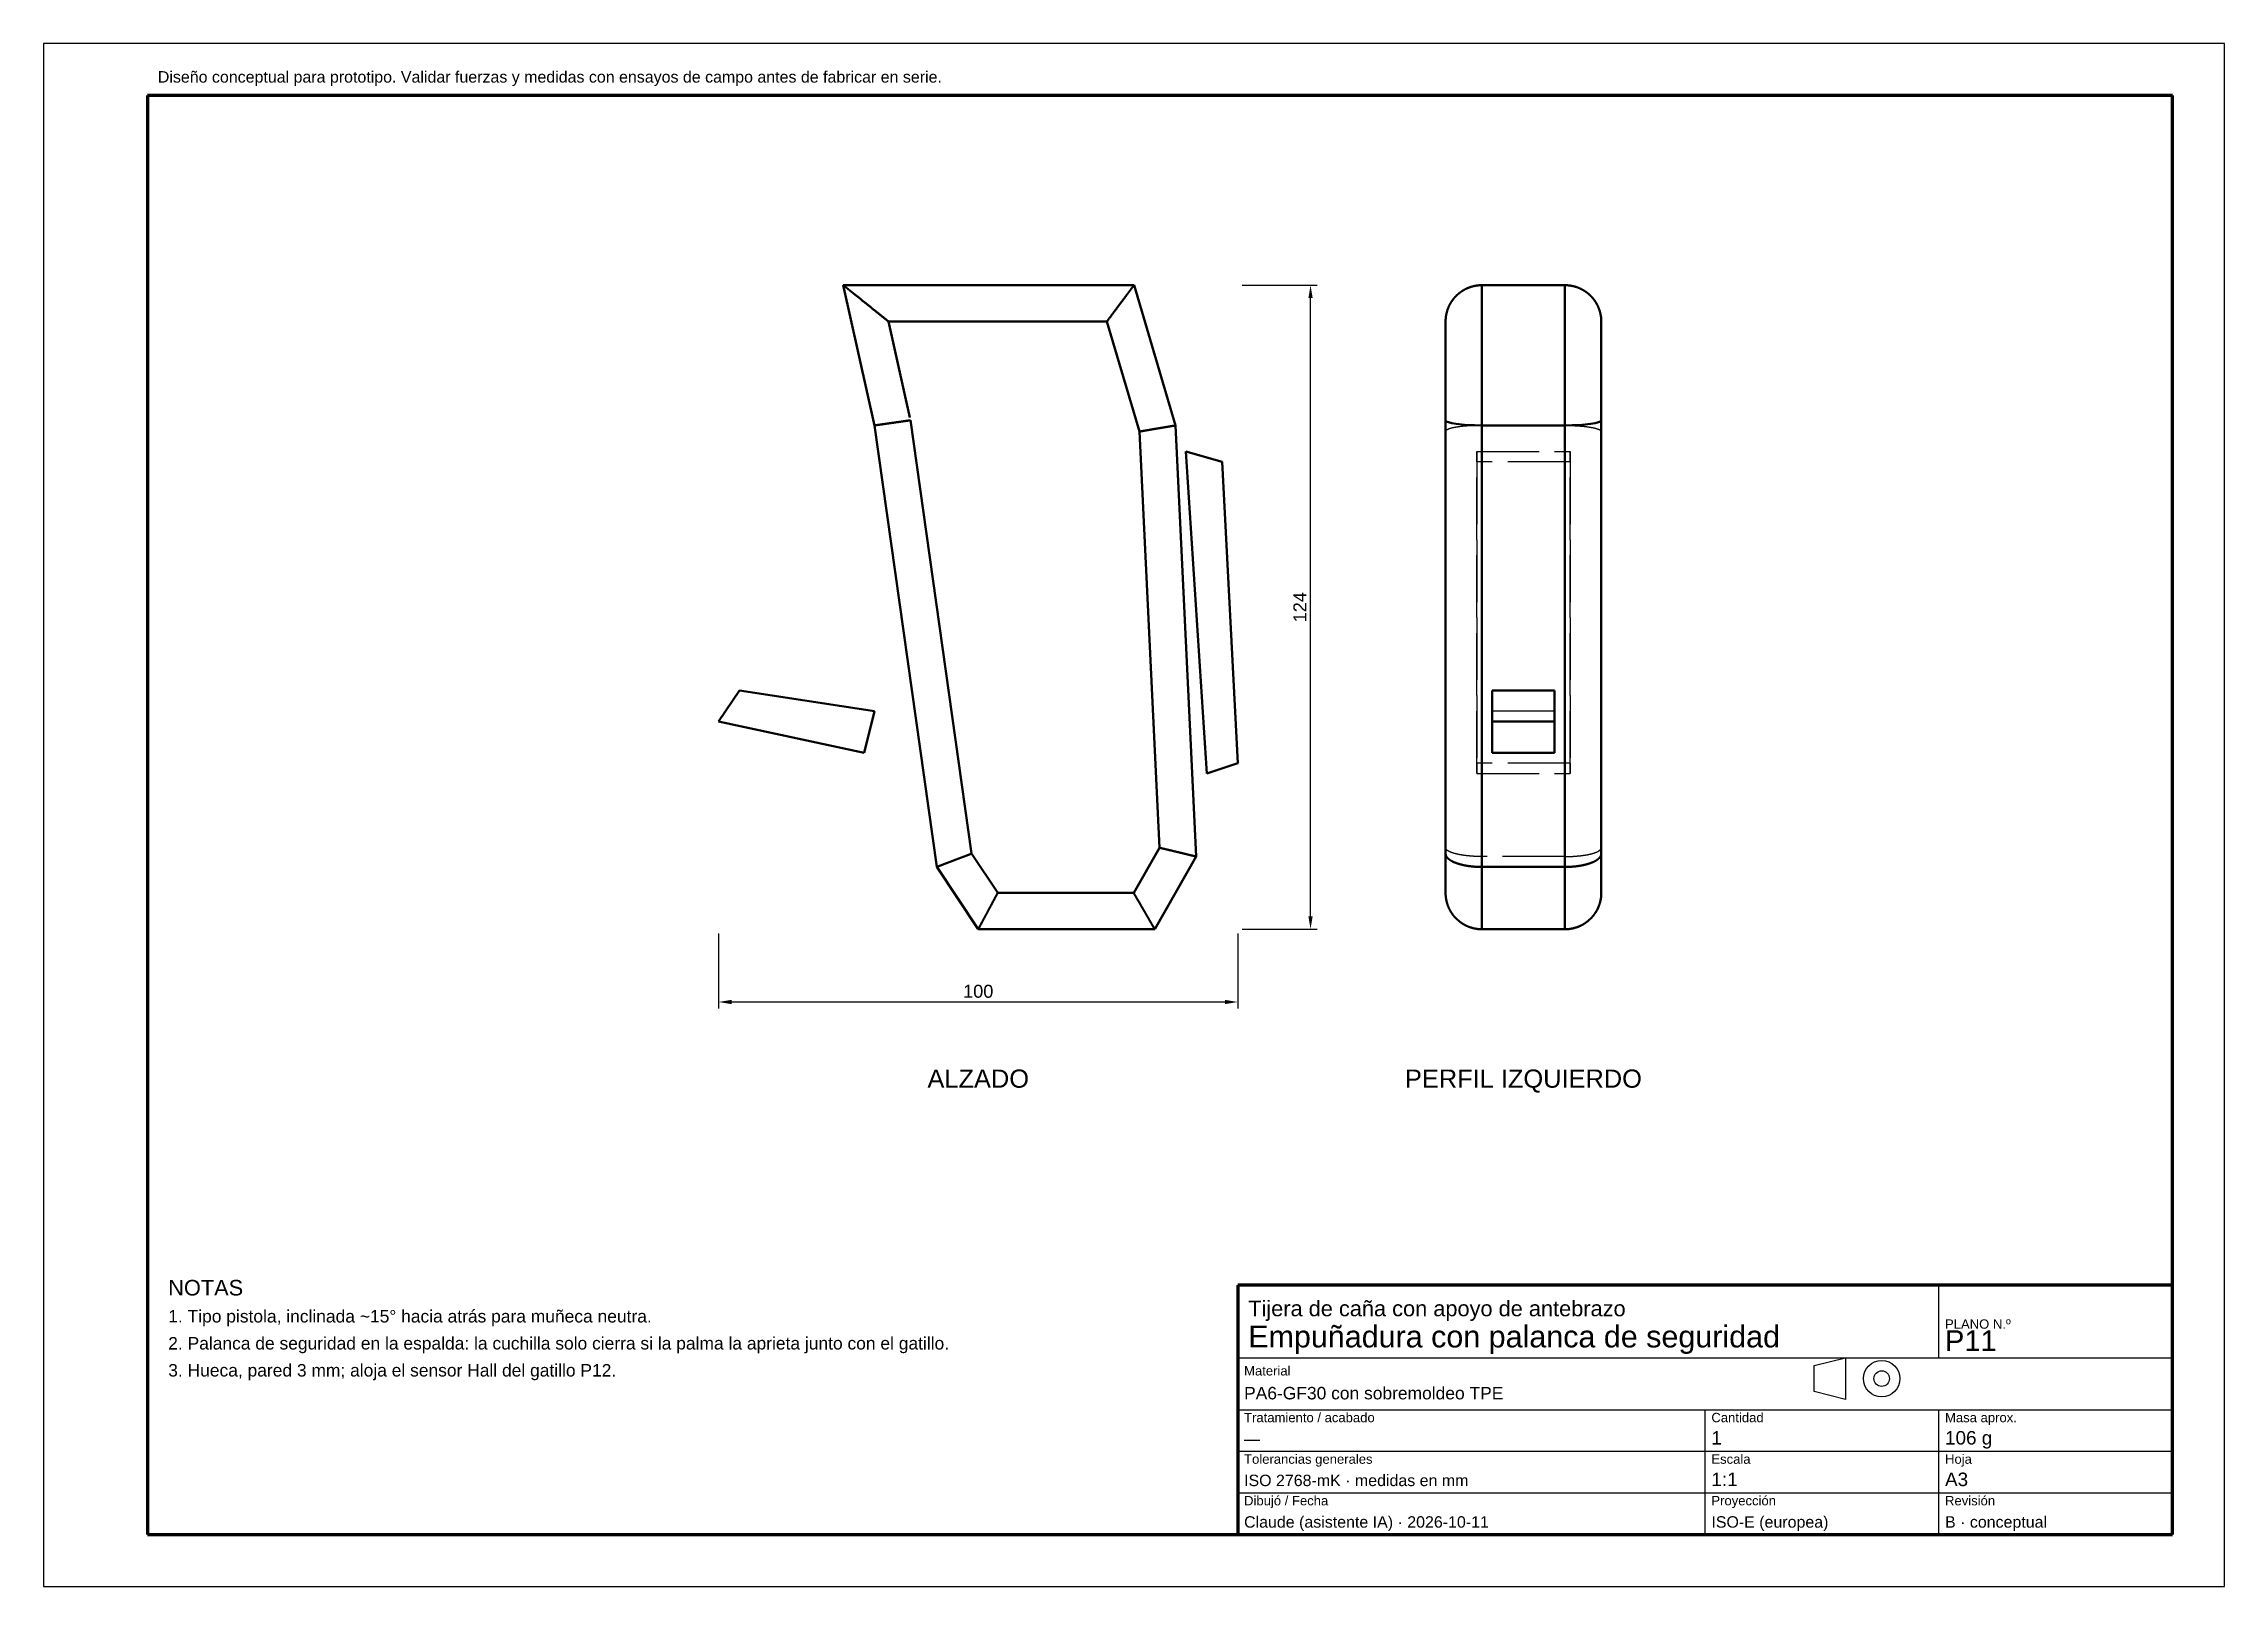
# Model space of a CAD drawing. Header units: millimetres. Extents: x 0 to 420, y 0 to 297.
import ezdxf
from ezdxf.enums import TextEntityAlignment as Align

# ---------------------------------------------------------------- set-up
doc = ezdxf.new("R2010")
doc.units = ezdxf.units.MM
doc.linetypes.add('ACAD_ISO02W100', pattern=[15, 12, -3])
for name, color, linetype, lineweight in [('COTAS', 4, 'Continuous', 18), ('MARCO', 7, 'Continuous', 70), ('OCULTAS', 8, 'ACAD_ISO02W100', 25), ('TEXTO', 7, 'Continuous', 25), ('VISIBLE', 7, 'Continuous', 50)]:
    doc.layers.add(name, color=color, linetype=linetype, lineweight=lineweight)
doc.styles.get("Standard").update_dxf_attribs({"font": 'arial.ttf'})
doc.dimstyles.new('ISO25', dxfattribs={"dimtxt": 2.5, "dimasz": 2.5, "dimexe": 1.25, "dimexo": 0.8, "dimgap": 0.8, "dimtad": 1, "dimdec": 1, "dimtxsty": 'Standard', "dimcen": 2.5, "dimclrd": 4, "dimclre": 4, "dimclrt": 7, "dimazin": 3, "dimtfac": 1, "dimtmove": 0, "dimatfit": 3})

msp = doc.modelspace()

# ---------------------------------------------------------------- linework, layer by layer
at = {"layer": 'MARCO'}
for p, q in [((410, 287), (20, 287)), ((20, 287), (20, 10)), ((410, 10), (410, 287)), ((410, 58), (230, 58)), ((230, 58), (230, 10)), ((410, 10), (410, 58)), ((20, 10), (410, 10)), ((230, 10), (410, 10))]:
    msp.add_line(p, q, dxfattribs=at)
at = {"layer": 'OCULTAS'}
for p, q in [((154, 250.5), (210, 250.5)), ((210, 250.5), (218, 223.5)), ((293, 250.5), (277, 250.5)), ((277, 250.5), (277, 223.5)), ((293, 250.5), (293, 223.5)), ((162.73, 243.5), (204.77, 243.5)), ((166.83, 225.02), (162.73, 243.5)), ((204.77, 243.5), (211.05, 222.32)), ((172, 138.5), (160, 223.5)), ((178.71, 141.06), (166.93, 224.48)), ((218, 223.5), (222, 140.5)), ((293, 223.5), (277, 223.5)), ((277, 223.5), (277, 140.5)), ((293, 223.5), (293, 140.5)), ((211.05, 222.32), (214.91, 142.2)), ((220, 218.5), (227, 216.5)), ((224, 156.5), (220, 218.5)), ((270, 222.32), (270, 142.2)), ((276, 218.5), (276, 216.5)), ((276, 218.5), (294, 218.5)), ((276, 156.5), (276, 218.5)), ((294, 218.5), (294, 216.5)), ((294, 156.5), (294, 218.5)), ((300, 222.32), (300, 142.2)), ((227, 216.5), (230, 158.5)), ((294, 216.5), (276, 216.5)), ((276, 216.5), (276, 158.5)), ((294, 216.5), (294, 158.5)), ((134, 172.5), (130, 166.5)), ((160, 168.5), (134, 172.5)), ((279, 168.5), (279, 172.5)), ((291, 168.5), (291, 172.5)), ((158, 160.5), (160, 168.5)), ((291, 168.5), (279, 168.5)), ((279, 160.5), (279, 168.5)), ((291, 160.5), (291, 168.5)), ((130, 166.5), (158, 160.5)), ((230, 158.5), (224, 156.5)), ((294, 158.5), (276, 158.5)), ((276, 158.5), (276, 156.5)), ((276, 156.5), (294, 156.5)), ((294, 158.5), (294, 156.5)), ((183.75, 133.5), (178.71, 141.06)), ((214.91, 142.2), (209.94, 133.5)), ((222, 140.5), (214, 126.5)), ((270, 142.2), (270, 133.5)), ((293, 140.5), (277, 140.5)), ((277, 140.5), (277, 126.5)), ((293, 140.5), (293, 126.5)), ((300, 142.2), (300, 141.06)), ((180, 126.5), (172, 138.5)), ((209.94, 133.5), (183.75, 133.5)), ((214, 126.5), (180, 126.5)), ((293, 126.5), (277, 126.5))]:
    msp.add_line(p, q, dxfattribs=at)
for points in [[(154, 250.5), (154.05, 250.46), (154.22, 250.32), (154.49, 250.11), (154.86, 249.81), (155.34, 249.43), (155.9, 248.97), (156.56, 248.45), (157.29, 247.86), (158.08, 247.22), (158.94, 246.54), (159.84, 245.81), (160.78, 245.06), (161.75, 244.28), (162.73, 243.5)], [(210, 250.5), (209.97, 250.46), (209.87, 250.32), (209.71, 250.11), (209.48, 249.81), (209.2, 249.43), (208.86, 248.97), (208.47, 248.45), (208.03, 247.86), (207.55, 247.22), (207.04, 246.54), (206.5, 245.81), (205.94, 245.06), (205.36, 244.28), (204.77, 243.5)], [(277, 250.5), (276.22, 250.46), (275.44, 250.32), (274.69, 250.11), (273.96, 249.81), (273.28, 249.43), (272.64, 248.97), (272.05, 248.45), (271.53, 247.86), (271.07, 247.22), (270.69, 246.54), (270.39, 245.81), (270.18, 245.06), (270.04, 244.28), (270, 243.5)], [(293, 250.5), (293.78, 250.46), (294.56, 250.32), (295.31, 250.11), (296.04, 249.81), (296.72, 249.43), (297.36, 248.97), (297.95, 248.45), (298.47, 247.86), (298.93, 247.22), (299.31, 246.54), (299.61, 245.81), (299.82, 245.06), (299.96, 244.28), (300, 243.5)], [(160, 223.5), (160.04, 223.51), (160.17, 223.52), (160.39, 223.55), (160.69, 223.6), (161.06, 223.65), (161.51, 223.71), (162.03, 223.79), (162.61, 223.87), (163.24, 223.96), (163.92, 224.05), (164.64, 224.16), (165.39, 224.26), (166.16, 224.37), (166.93, 224.48)], [(277, 223.5), (276.22, 223.49), (275.44, 223.47), (274.69, 223.43), (273.96, 223.38), (273.28, 223.32), (272.64, 223.24), (272.05, 223.15), (271.53, 223.06), (271.07, 222.95), (270.69, 222.83), (270.39, 222.71), (270.18, 222.58), (270.04, 222.45), (270, 222.32)], [(293, 223.5), (293.78, 223.49), (294.56, 223.47), (295.31, 223.43), (296.04, 223.38), (296.72, 223.32), (297.36, 223.24), (297.95, 223.15), (298.47, 223.06), (298.93, 222.95), (299.31, 222.83), (299.61, 222.71), (299.82, 222.58), (299.96, 222.45), (300, 222.32)], [(222, 140.5), (221.96, 140.51), (221.82, 140.54), (221.6, 140.6), (221.3, 140.67), (220.91, 140.76), (220.45, 140.87), (219.92, 141), (219.33, 141.14), (218.68, 141.3), (217.99, 141.46), (217.25, 141.64), (216.49, 141.82), (215.7, 142.01), (214.91, 142.2)], [(277, 140.5), (276.22, 140.51), (275.44, 140.54), (274.69, 140.6), (273.96, 140.67), (273.28, 140.76), (272.64, 140.87), (272.05, 141), (271.53, 141.14), (271.07, 141.3), (270.69, 141.46), (270.39, 141.64), (270.18, 141.82), (270.04, 142.01), (270, 142.2)], [(293, 140.5), (293.78, 140.51), (294.56, 140.54), (295.31, 140.6), (296.04, 140.67), (296.72, 140.76), (297.36, 140.87), (297.95, 141), (298.47, 141.14), (298.93, 141.3), (299.31, 141.46), (299.61, 141.64), (299.82, 141.82), (299.96, 142.01), (300, 142.2)], [(180, 126.5), (180.02, 126.54), (180.09, 126.68), (180.21, 126.89), (180.37, 127.19), (180.57, 127.57), (180.82, 128.03), (181.1, 128.55), (181.41, 129.14), (181.75, 129.78), (182.12, 130.46), (182.51, 131.19), (182.91, 131.94), (183.33, 132.72), (183.75, 133.5)], [(214, 126.5), (213.97, 126.54), (213.9, 126.68), (213.77, 126.89), (213.6, 127.19), (213.38, 127.57), (213.11, 128.03), (212.81, 128.55), (212.47, 129.14), (212.1, 129.78), (211.7, 130.46), (211.28, 131.19), (210.84, 131.94), (210.39, 132.72), (209.94, 133.5)], [(277, 126.5), (276.22, 126.54), (275.44, 126.68), (274.69, 126.89), (273.96, 127.19), (273.28, 127.57), (272.64, 128.03), (272.05, 128.55), (271.53, 129.14), (271.07, 129.78), (270.69, 130.46), (270.39, 131.19), (270.18, 131.94), (270.04, 132.72), (270, 133.5)], [(293, 126.5), (293.47, 126.52), (293.94, 126.56), (294.4, 126.64), (294.86, 126.75), (295.31, 126.89), (295.75, 127.06), (296.18, 127.26), (296.59, 127.49), (296.99, 127.75), (297.36, 128.03), (297.72, 128.33), (298.06, 128.66), (298.37, 129.01), (298.66, 129.39)]]:
    msp.add_open_spline(points, degree=1, dxfattribs=at)
at = {"layer": 'TEXTO'}
for p, q in [((420, 297), (0, 297)), ((0, 297), (0, 0)), ((420, 0), (420, 297)), ((365, 44), (365, 58)), ((230, 44), (410, 44)), ((341, 42.5), (347, 44)), ((341, 37.5), (341, 42.5)), ((347, 44), (347, 36)), ((230, 34), (410, 34)), ((320, 10), (320, 34)), ((347, 36), (341, 37.5)), ((365, 10), (365, 34)), ((230, 26), (410, 26)), ((230, 18), (410, 18)), ((0, 0), (420, 0))]:
    msp.add_line(p, q, dxfattribs=at)
for radius in [3.5, 1.5]:
    msp.add_circle((354, 40), radius, dxfattribs=at)
at = {"layer": 'VISIBLE'}
for p, q in [((154, 250.5), (210, 250.5)), ((160, 223.5), (154, 250.5)), ((160, 223.5), (154, 250.5)), ((210, 250.5), (218, 223.5)), ((277, 250.5), (293, 250.5)), ((277, 223.5), (277, 250.5)), ((293, 223.5), (293, 250.5)), ((162.73, 243.5), (204.77, 243.5)), ((166.83, 225.02), (162.73, 243.5)), ((204.77, 243.5), (211.05, 222.32)), ((270, 243.5), (270, 222.32)), ((270, 225.02), (270, 243.5)), ((270, 243.5), (270, 243.5)), ((300, 243.5), (300, 222.32)), ((300, 225.02), (300, 243.5)), ((172, 138.5), (160, 223.5)), ((178.71, 141.06), (166.93, 224.48)), ((218, 223.5), (222, 140.5)), ((270, 141.06), (270, 224.48)), ((277, 223.5), (293, 223.5)), ((277, 138.5), (277, 223.5)), ((293, 138.5), (293, 223.5)), ((300, 141.06), (300, 224.48)), ((211.05, 222.32), (214.91, 142.2)), ((220, 218.5), (227, 216.5)), ((224, 156.5), (220, 218.5)), ((227, 216.5), (230, 158.5)), ((134, 172.5), (130, 166.5)), ((160, 168.5), (134, 172.5)), ((279, 172.5), (291, 172.5)), ((279, 172.5), (279, 166.5)), ((291, 172.5), (291, 166.5)), ((158, 160.5), (160, 168.5)), ((130, 166.5), (158, 160.5)), ((279, 166.5), (291, 166.5)), ((279, 166.5), (279, 160.5)), ((291, 166.5), (291, 160.5)), ((291, 160.5), (279, 160.5)), ((230, 158.5), (224, 156.5)), ((183.75, 133.5), (178.71, 141.06)), ((214.91, 142.2), (209.94, 133.5)), ((222, 140.5), (214, 126.5)), ((270, 133.5), (270, 141.06)), ((300, 133.5), (300, 141.06)), ((300, 141.06), (300, 133.5)), ((180, 126.5), (172, 138.5)), ((277, 138.5), (293, 138.5)), ((277, 126.5), (277, 138.5)), ((293, 126.5), (293, 138.5)), ((209.94, 133.5), (183.75, 133.5)), ((214, 126.5), (180, 126.5)), ((293, 126.5), (277, 126.5))]:
    msp.add_line(p, q, dxfattribs=at)
for centre, major_axis, start_param, end_param in [((277, 224.48), (-7, 0), -6.283185, -4.712389), ((293, 224.48), (7, 0), 4.712389, 6.283185)]:
    msp.add_ellipse(centre, major_axis=major_axis, ratio=0.13979, start_param=start_param, end_param=end_param, dxfattribs=at)
for points in [[(154, 250.5), (154.05, 250.46), (154.22, 250.32), (154.49, 250.11), (154.86, 249.81), (155.34, 249.43), (155.9, 248.97), (156.56, 248.45), (157.29, 247.86), (158.08, 247.22), (158.94, 246.54), (159.84, 245.81), (160.78, 245.06), (161.75, 244.28), (162.73, 243.5)], [(210, 250.5), (209.97, 250.46), (209.87, 250.32), (209.71, 250.11), (209.48, 249.81), (209.2, 249.43), (208.86, 248.97), (208.47, 248.45), (208.03, 247.86), (207.55, 247.22), (207.04, 246.54), (206.5, 245.81), (205.94, 245.06), (205.36, 244.28), (204.77, 243.5)], [(277, 250.5), (276.22, 250.46), (275.44, 250.32), (274.69, 250.11), (273.96, 249.81), (273.28, 249.43), (272.64, 248.97), (272.05, 248.45), (271.53, 247.86), (271.07, 247.22), (270.69, 246.54), (270.39, 245.81), (270.18, 245.06), (270.04, 244.28), (270, 243.5)], [(293, 250.5), (293.78, 250.46), (294.56, 250.32), (295.31, 250.11), (296.04, 249.81), (296.72, 249.43), (297.36, 248.97), (297.95, 248.45), (298.47, 247.86), (298.93, 247.22), (299.31, 246.54), (299.61, 245.81), (299.82, 245.06), (299.96, 244.28), (300, 243.5)], [(270, 243.5), (270, 243.5)], [(160, 223.5), (160.04, 223.51), (160.17, 223.52), (160.39, 223.55), (160.69, 223.6), (161.06, 223.65), (161.51, 223.71), (162.03, 223.79), (162.61, 223.87), (163.24, 223.96), (163.92, 224.05), (164.64, 224.16), (165.39, 224.26), (166.16, 224.37), (166.93, 224.48)], [(218, 223.5), (217.96, 223.49), (217.83, 223.47), (217.61, 223.43), (217.31, 223.38), (216.93, 223.32), (216.48, 223.24), (215.96, 223.15), (215.38, 223.06), (214.75, 222.95), (214.06, 222.83), (213.34, 222.71), (212.6, 222.58), (211.83, 222.45), (211.05, 222.32)], [(218, 223.5), (217.96, 223.49), (217.83, 223.47), (217.61, 223.43), (217.31, 223.38), (216.93, 223.32), (216.48, 223.24), (215.96, 223.15), (215.38, 223.06), (214.75, 222.95), (214.06, 222.83), (213.34, 222.71), (212.6, 222.58), (211.83, 222.45), (211.05, 222.32)], [(172, 138.5), (172.04, 138.52), (172.17, 138.56), (172.38, 138.64), (172.66, 138.75), (173.03, 138.89), (173.46, 139.06), (173.96, 139.25), (174.53, 139.46), (175.14, 139.7), (175.8, 139.95), (176.49, 140.21), (177.22, 140.49), (177.96, 140.77), (178.71, 141.06)], [(172, 138.5), (172.04, 138.52), (172.17, 138.56), (172.38, 138.64), (172.66, 138.75), (173.03, 138.89), (173.46, 139.06), (173.96, 139.25), (174.53, 139.46), (175.14, 139.7), (175.8, 139.95), (176.49, 140.21), (177.22, 140.49), (177.96, 140.77), (178.71, 141.06)], [(222, 140.5), (221.96, 140.51), (221.82, 140.54), (221.6, 140.6), (221.3, 140.67), (220.91, 140.76), (220.45, 140.87), (219.92, 141), (219.33, 141.14), (218.68, 141.3), (217.99, 141.46), (217.25, 141.64), (216.49, 141.82), (215.7, 142.01), (214.91, 142.2)], [(277, 138.5), (276.22, 138.52), (275.44, 138.56), (274.69, 138.64), (273.96, 138.75), (273.28, 138.89), (272.64, 139.06), (272.05, 139.25), (271.53, 139.46), (271.07, 139.7), (270.69, 139.95), (270.39, 140.21), (270.18, 140.49), (270.04, 140.77), (270, 141.06)], [(293, 138.5), (293.78, 138.52), (294.56, 138.56), (295.31, 138.64), (296.04, 138.75), (296.72, 138.89), (297.36, 139.06), (297.95, 139.25), (298.47, 139.46), (298.93, 139.7), (299.31, 139.95), (299.61, 140.21), (299.82, 140.49), (299.96, 140.77), (300, 141.06)], [(180, 126.5), (180.02, 126.54), (180.09, 126.68), (180.21, 126.89), (180.37, 127.19), (180.57, 127.57), (180.82, 128.03), (181.1, 128.55), (181.41, 129.14), (181.75, 129.78), (182.12, 130.46), (182.51, 131.19), (182.91, 131.94), (183.33, 132.72), (183.75, 133.5)], [(214, 126.5), (213.97, 126.54), (213.9, 126.68), (213.77, 126.89), (213.6, 127.19), (213.38, 127.57), (213.11, 128.03), (212.81, 128.55), (212.47, 129.14), (212.1, 129.78), (211.7, 130.46), (211.28, 131.19), (210.84, 131.94), (210.39, 132.72), (209.94, 133.5)], [(277, 126.5), (276.22, 126.54), (275.44, 126.68), (274.69, 126.89), (273.96, 127.19), (273.28, 127.57), (272.64, 128.03), (272.05, 128.55), (271.53, 129.14), (271.07, 129.78), (270.69, 130.46), (270.39, 131.19), (270.18, 131.94), (270.04, 132.72), (270, 133.5)], [(293, 126.5), (293.78, 126.54), (294.56, 126.68), (295.31, 126.89), (296.04, 127.19), (296.72, 127.57), (297.36, 128.03), (297.95, 128.55), (298.47, 129.14), (298.93, 129.78), (299.31, 130.46), (299.61, 131.19), (299.82, 131.94), (299.96, 132.72), (300, 133.5)], [(298.66, 129.39), (298.84, 129.64), (299.01, 129.91), (299.16, 130.18), (299.31, 130.46), (299.44, 130.75), (299.55, 131.04), (299.66, 131.34), (299.75, 131.64), (299.82, 131.94), (299.89, 132.25), (299.94, 132.56), (299.97, 132.87), (299.99, 133.19), (300, 133.5)]]:
    msp.add_open_spline(points, degree=1, dxfattribs=at)

# ---------------------------------------------------------------- texts
at = {"layer": 'TEXTO'}
for s, height, p in [('Diseño conceptual para prototipo. Validar fuerzas y medidas con ensayos de campo antes de fabricar en serie.', 2.2, (22, 289.5)), ('NOTAS', 3, (24, 56)), ('Tijera de caña con apoyo de antebrazo', 3, (232, 52)), ('1. Tipo pistola, inclinada ~15° hacia atrás para muñeca neutra.', 2.4, (24, 50.8)), ('Empuñadura con palanca de seguridad', 4.2, (232, 46)), ('PLANO N.º', 1.8, (366.2, 49.6)), ('2. Palanca de seguridad en la espalda: la cuchilla solo cierra si la palma la aprieta junto con el gatillo.', 2.4, (24, 45.6)), ('P11', 4, (366.2, 45.3)), ('3. Hueca, pared 3 mm; aloja el sensor Hall del gatillo P12.', 2.4, (24, 40.4)), ('Material', 1.8, (231.2, 40.6)), ('PA6-GF30 con sobremoldeo TPE', 2.4, (231.2, 36)), ('Tratamiento / acabado', 1.8, (231.2, 31.6)), ('Cantidad', 1.8, (321.2, 31.6)), ('1', 2.6, (321.2, 27.3)), ('Masa aprox.', 1.8, (366.2, 31.6)), ('106 g', 2.6, (366.2, 27.3)), ('—', 2.2, (231.2, 27.3)), ('Tolerancias generales', 1.8, (231.2, 23.6)), ('Escala', 1.8, (321.2, 23.6)), ('Hoja', 1.8, (366.2, 23.6)), ('ISO 2768-mK · medidas en mm', 2.2, (231.2, 19.3)), ('1:1', 2.6, (321.2, 19.3)), ('A3', 2.6, (366.2, 19.3)), ('Dibujó / Fecha', 1.8, (231.2, 15.6)), ('Proyección', 1.8, (321.2, 15.6)), ('Revisión', 1.8, (366.2, 15.6)), ('Claude (asistente IA) · 2026-10-11', 2.2, (231.2, 11.3)), ('ISO-E (europea)', 2.2, (321.2, 11.3)), ('B · conceptual', 2.2, (366.2, 11.3))]:
    msp.add_text(s, height=height, dxfattribs=at).set_placement(p)
for s, p in [('ALZADO', (180, 99.5)), ('PERFIL IZQUIERDO', (285, 99.5))]:
    msp.add_text(s, height=3.5, dxfattribs=at).set_placement(p, align=Align.TOP_CENTER)

# ---------------------------------------------------------------- dimensions: what is measured, and where the dimension line sits
at = {"layer": 'COTAS'}
msp.add_linear_dim(base=(244, 126.5), p1=(230, 126.5), p2=(230, 250.5), angle=90, dimstyle='ISO25', dxfattribs=at).render()
msp.add_linear_dim(base=(130, 112.5), p1=(130, 126.5), p2=(230, 126.5), dimstyle='ISO25', dxfattribs=at).render()

doc.saveas('drawing.dxf')
